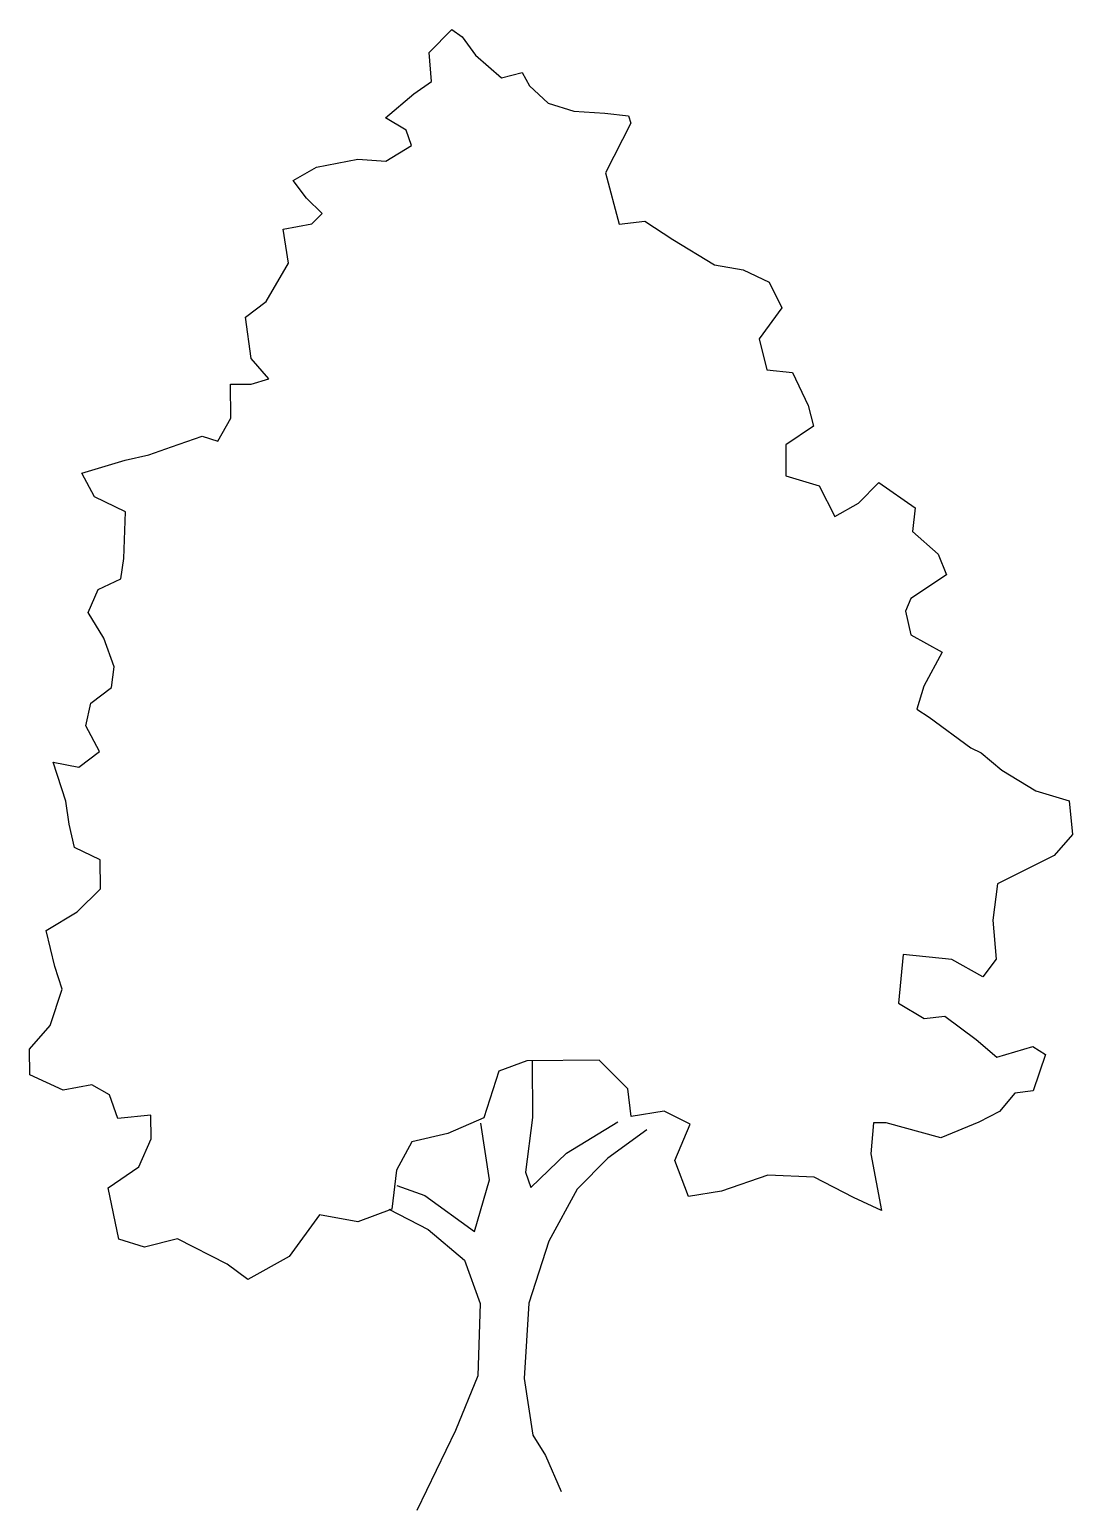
# Model space of a CAD drawing. Extents: x 410.1 to 449.9, y 159.5 to 215.9.
import ezdxf

# ---------------------------------------------------------------- set-up
doc = ezdxf.new("R2010")
doc.units = 0
doc.header["$LTSCALE"] = 12
doc.header["$MEASUREMENT"] = 0
doc.layers.get('0').update_dxf_attribs({"linetype": 'CONTINUOUS'})

# ---------------------------------------------------------------- blocks, each defined once
blk = doc.blocks.new('TREE11E')
for p, q in [((-0.01421, 0.28151), (-0.00989, 0.2859)), ((-0.00989, 0.2859), (-0.00791, 0.28451)), ((-0.00791, 0.28451), (-0.00536, 0.28102)), ((-0.01374, 0.27604), (-0.01421, 0.28151)), ((-0.00536, 0.28102), (-0.00041, 0.2767)), ((-0.00041, 0.2767), (0.00351, 0.27772)), ((0.00351, 0.27772), (0.00494, 0.2752)), ((-0.01709, 0.27363), (-0.01374, 0.27604)), ((0.00494, 0.2752), (0.00847, 0.27186)), ((-0.02253, 0.26909), (-0.01709, 0.27363)), ((0.00847, 0.27186), (0.0134, 0.27035)), ((-0.01858, 0.26673), (-0.02253, 0.26909)), ((0.0134, 0.27035), (0.0193, 0.26998)), ((0.0193, 0.26998), (0.02379, 0.26945)), ((0.02423, 0.26805), (0.01939, 0.25861)), ((0.02379, 0.26945), (0.02423, 0.26805)), ((-0.01758, 0.26379), (-0.01858, 0.26673)), ((-0.02247, 0.26081), (-0.01758, 0.26379)), ((-0.04013, 0.25716), (-0.03566, 0.25972)), ((-0.03566, 0.25972), (-0.02781, 0.26119)), ((-0.02781, 0.26119), (-0.02247, 0.26081)), ((-0.03758, 0.25381), (-0.04013, 0.25716)), ((0.01939, 0.25861), (0.02199, 0.2488)), ((-0.03461, 0.25088), (-0.03758, 0.25381)), ((-0.04202, 0.24788), (-0.03656, 0.2489)), ((-0.03656, 0.2489), (-0.03461, 0.25088)), ((0.02199, 0.2488), (0.0269, 0.2494)), ((0.0269, 0.2494), (0.03226, 0.24593)), ((-0.04099, 0.24143), (-0.04202, 0.24788)), ((0.03226, 0.24593), (0.04016, 0.24108)), ((-0.04528, 0.23409), (-0.04099, 0.24143)), ((0.04016, 0.24108), (0.04565, 0.24014)), ((0.04565, 0.24014), (0.05058, 0.23779)), ((0.05058, 0.23779), (0.053, 0.2329)), ((-0.04919, 0.23112), (-0.04528, 0.23409)), ((0.053, 0.2329), (0.0487, 0.22697)), ((-0.04815, 0.22326), (-0.04919, 0.23112)), ((0.0487, 0.22697), (0.05015, 0.22108)), ((-0.04475, 0.21936), (-0.04815, 0.22326)), ((0.05015, 0.22108), (0.05506, 0.22056)), ((0.05506, 0.22056), (0.05806, 0.21427)), ((-0.05204, 0.21832), (-0.04811, 0.21835)), ((-0.05199, 0.21186), (-0.05204, 0.21832)), ((-0.04811, 0.21835), (-0.04475, 0.21936)), ((-0.05448, 0.20749), (-0.05199, 0.21186)), ((0.05806, 0.21427), (0.05908, 0.21034)), ((0.05908, 0.21034), (0.05377, 0.20679)), ((-0.06766, 0.20486), (-0.06332, 0.20644)), ((-0.06332, 0.20644), (-0.05744, 0.20845)), ((-0.05744, 0.20845), (-0.05448, 0.20749)), ((0.05377, 0.20679), (0.05381, 0.20089)), ((-0.08041, 0.20139), (-0.07214, 0.20384)), ((-0.07214, 0.20384), (-0.06766, 0.20486)), ((-0.07799, 0.19691), (-0.08041, 0.20139)), ((0.05381, 0.20089), (0.06015, 0.19898)), ((0.06015, 0.19898), (0.06314, 0.19311)), ((0.06761, 0.19567), (0.07151, 0.19963)), ((0.07151, 0.19963), (0.07843, 0.19477)), ((-0.07207, 0.19401), (-0.07799, 0.19691)), ((0.06314, 0.19311), (0.06761, 0.19567)), ((0.07843, 0.19477), (0.07791, 0.19027)), ((-0.07242, 0.18516), (-0.07207, 0.19401)), ((0.07791, 0.19027), (0.08285, 0.18596)), ((-0.07295, 0.18123), (-0.07242, 0.18516)), ((0.08285, 0.18596), (0.08443, 0.18204)), ((-0.07729, 0.17923), (-0.07295, 0.18123)), ((0.08443, 0.18204), (0.07758, 0.17749)), ((-0.07922, 0.17486), (-0.07729, 0.17923)), ((0.07758, 0.17749), (0.07662, 0.1751)), ((0.07662, 0.1751), (0.07764, 0.17061)), ((-0.07623, 0.16997), (-0.07922, 0.17486)), ((-0.07422, 0.16451), (-0.07623, 0.16997)), ((0.07764, 0.17061), (0.08356, 0.16729)), ((0.08356, 0.16729), (0.0801, 0.16081)), ((-0.07475, 0.16058), (-0.07422, 0.16451)), ((0.0801, 0.16081), (0.07873, 0.15644)), ((-0.07866, 0.1576), (-0.07475, 0.16058)), ((-0.07961, 0.15324), (-0.07866, 0.1576)), ((0.07873, 0.15644), (0.08113, 0.15492)), ((-0.07704, 0.14834), (-0.07961, 0.15324)), ((0.08113, 0.15492), (0.08904, 0.14908)), ((-0.08095, 0.14537), (-0.07704, 0.14834)), ((0.08904, 0.14908), (0.09101, 0.14812)), ((0.09101, 0.14812), (0.09497, 0.14478)), ((-0.08587, 0.14631), (-0.08095, 0.14537)), ((-0.08343, 0.13889), (-0.08587, 0.14631)), ((0.09497, 0.14478), (0.10146, 0.1409)), ((-0.08283, 0.13454), (-0.08343, 0.13889)), ((0.10146, 0.1409), (0.10779, 0.13898)), ((0.10779, 0.13898), (0.1084, 0.13253)), ((-0.08181, 0.13006), (-0.08283, 0.13454)), ((-0.07688, 0.12771), (-0.08181, 0.13006)), ((0.1084, 0.13253), (0.10492, 0.12857)), ((-0.07684, 0.12223), (-0.07688, 0.12771)), ((0.10492, 0.12857), (0.09416, 0.12315)), ((-0.0813, 0.11784), (-0.07684, 0.12223)), ((0.09416, 0.12315), (0.09323, 0.11626)), ((-0.08717, 0.11429), (-0.0813, 0.11784)), ((0.09323, 0.11626), (0.09385, 0.10883)), ((-0.08557, 0.10742), (-0.08717, 0.11429)), ((-0.08413, 0.10308), (-0.08557, 0.10742)), ((0.07615, 0.10967), (0.07524, 0.1004)), ((0.08542, 0.10876), (0.07615, 0.10967)), ((0.09135, 0.10544), (0.08542, 0.10876)), ((0.09385, 0.10883), (0.09135, 0.10544)), ((-0.08646, 0.09618), (-0.08413, 0.10308)), ((0.07524, 0.1004), (0.08018, 0.09749)), ((-0.09036, 0.09166), (-0.08646, 0.09618)), ((0.08018, 0.09749), (0.0841, 0.09794)), ((0.0841, 0.09794), (0.09004, 0.09349)), ((0.09004, 0.09349), (0.09399, 0.09016)), ((-0.09032, 0.08675), (-0.09036, 0.09166)), ((0.09399, 0.09016), (0.10086, 0.09217)), ((0.10086, 0.09217), (0.10325, 0.09065)), ((0.10325, 0.09065), (0.10092, 0.08375)), ((0.00443, 0.08945), (-0.00089, 0.08745)), ((0.01818, 0.08956), (0.00443, 0.08945)), ((0.00541, 0.08946), (0.00549, 0.07865)), ((0.0237, 0.08413), (0.01818, 0.08956)), ((-0.08398, 0.08385), (-0.09032, 0.08675)), ((-0.07851, 0.08487), (-0.08398, 0.08385)), ((-0.07513, 0.08293), (-0.07851, 0.08487)), ((-0.00089, 0.08745), (-0.00377, 0.07858)), ((-0.07355, 0.07845), (-0.07513, 0.08293)), ((0.0243, 0.0788), (0.0237, 0.08413)), ((0.09742, 0.0833), (0.0945, 0.07977)), ((0.10092, 0.08375), (0.09742, 0.0833)), ((-0.06724, 0.07907), (-0.07355, 0.07845)), ((-0.0672, 0.07457), (-0.06724, 0.07907)), ((0.03061, 0.07983), (0.0243, 0.0788)), ((0.03555, 0.07734), (0.03061, 0.07983)), ((0.0945, 0.07977), (0.09058, 0.07777)), ((-0.00377, 0.07858), (-0.01063, 0.07558)), ((-0.0027, 0.06679), (-0.00433, 0.07759)), ((0.00549, 0.07865), (0.00417, 0.06825)), ((0.012, 0.07182), (0.02179, 0.0778)), ((0.02727, 0.0763), (0.01987, 0.0709)), ((0.03265, 0.07044), (0.03555, 0.07734)), ((0.0705, 0.07762), (0.06999, 0.07172)), ((0.07289, 0.07764), (0.0705, 0.07762)), ((0.0833, 0.07477), (0.07289, 0.07764)), ((0.09058, 0.07777), (0.0833, 0.07477)), ((-0.06955, 0.06922), (-0.0672, 0.07457)), ((-0.0175, 0.07398), (-0.0204, 0.06862)), ((-0.01063, 0.07558), (-0.0175, 0.07398)), ((0.00518, 0.06531), (0.012, 0.07182)), ((0.01987, 0.0709), (0.01402, 0.06496)), ((0.06999, 0.07172), (0.07204, 0.06092)), ((-0.07541, 0.06524), (-0.06955, 0.06922)), ((-0.0204, 0.06862), (-0.02133, 0.06117)), ((0.00417, 0.06825), (0.00518, 0.06531)), ((0.03523, 0.06358), (0.03265, 0.07044)), ((-0.07337, 0.05543), (-0.07541, 0.06524)), ((-0.02038, 0.06567), (-0.01503, 0.06375)), ((-0.00557, 0.05694), (-0.0027, 0.06679)), ((0.01402, 0.06496), (0.00863, 0.05509)), ((0.05037, 0.06763), (0.04154, 0.06461)), ((0.05921, 0.06728), (0.05037, 0.06763)), ((0.06668, 0.06341), (0.05921, 0.06728)), ((-0.01503, 0.06375), (-0.00557, 0.05694)), ((0.04154, 0.06461), (0.03523, 0.06358)), ((0.07204, 0.06092), (0.06668, 0.06341)), ((-0.03508, 0.06008), (-0.04091, 0.05217)), ((-0.02777, 0.05874), (-0.03508, 0.06008)), ((-0.02133, 0.06117), (-0.02777, 0.05874)), ((-0.02189, 0.06117), (-0.01442, 0.0573)), ((-0.01442, 0.0573), (-0.00749, 0.05145)), ((-0.06844, 0.05392), (-0.07337, 0.05543)), ((-0.06214, 0.05552), (-0.06844, 0.05392)), ((-0.05269, 0.05068), (-0.06214, 0.05552)), ((0.00863, 0.05509), (0.00479, 0.04327)), ((-0.04091, 0.05217), (-0.04874, 0.04776)), ((-0.00749, 0.05145), (-0.00448, 0.04319)), ((-0.04874, 0.04776), (-0.05269, 0.05068)), ((-0.00448, 0.04319), (-0.00493, 0.02943)), ((0.00479, 0.04327), (0.00392, 0.02894)), ((-0.00493, 0.02943), (-0.0092, 0.01901)), ((0.00392, 0.02894), (0.00555, 0.01814)), ((-0.0092, 0.01901), (-0.01652, 0.00379)), ((0.00555, 0.01814), (0.00796, 0.01423)), ((0.00796, 0.01423), (0.01096, 0.00737))]:
    blk.add_line(p, q)

msp = doc.modelspace()

# ---------------------------------------------------------------- block references
at = {"xscale": 200, "yscale": 200, "zscale": 200}
msp.add_blockref('TREE11E', (428.207, 158.752), dxfattribs=at)

doc.saveas('drawing.dxf')
